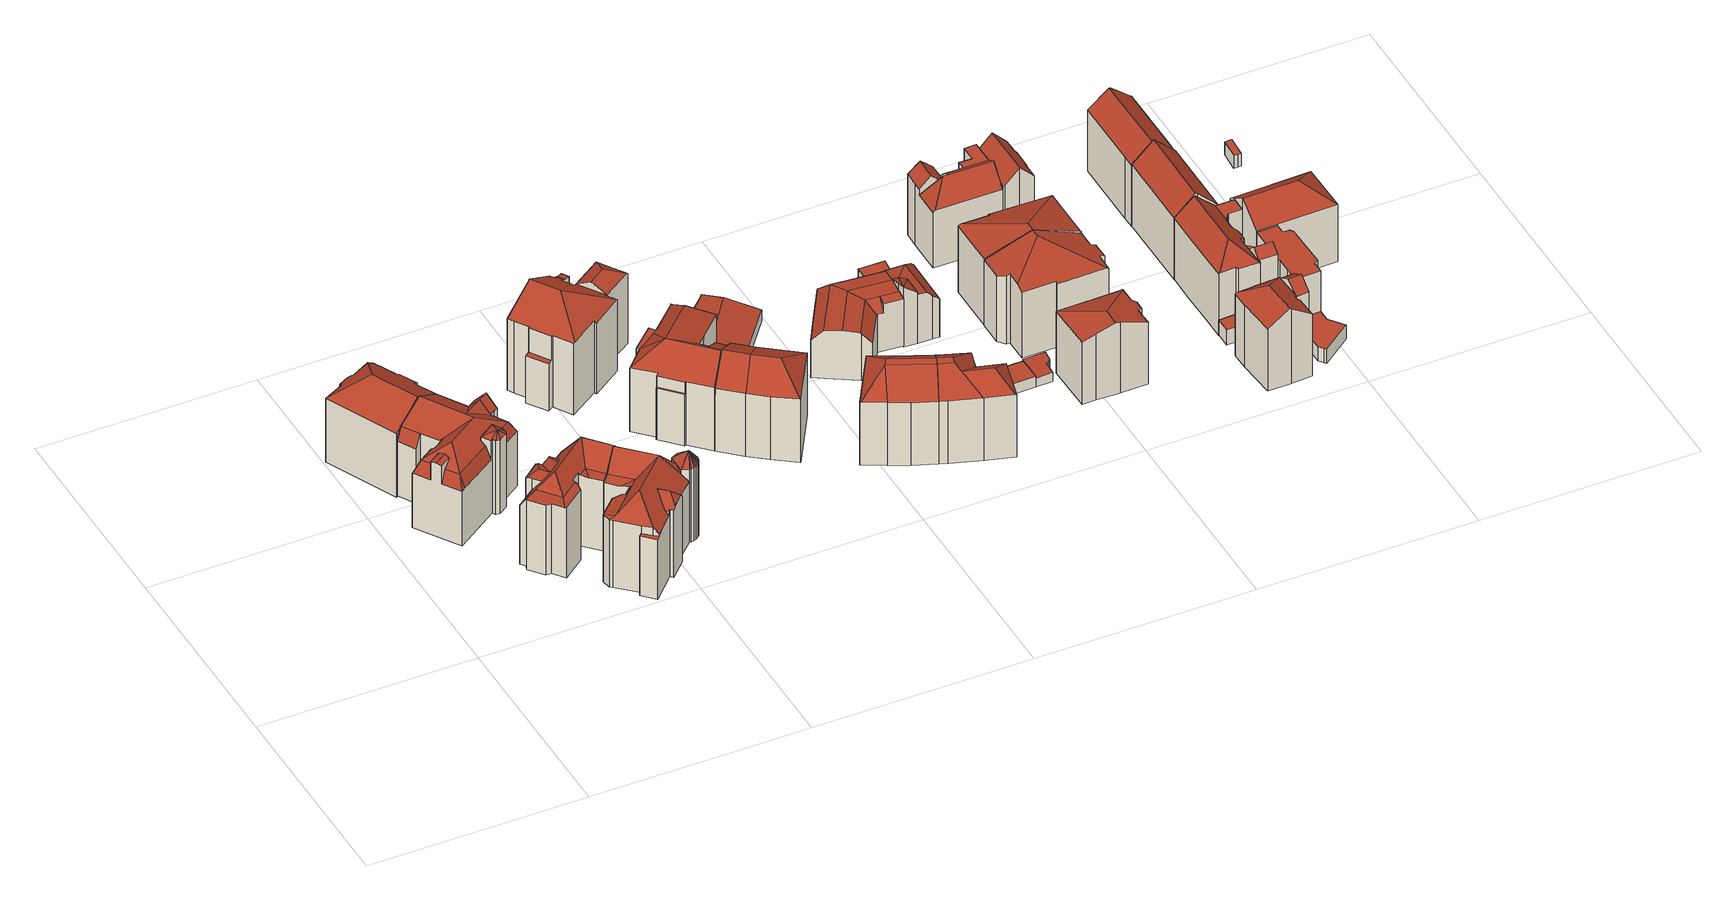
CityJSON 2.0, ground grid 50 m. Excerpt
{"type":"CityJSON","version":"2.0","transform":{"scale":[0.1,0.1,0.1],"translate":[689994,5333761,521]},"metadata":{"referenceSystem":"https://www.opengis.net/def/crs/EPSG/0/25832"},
"CityObjects":{
"building1":{"type":"Building","attributes":{"Gemeindeschluessel":"09162000","HoeheDach":"542.370","HoeheGrund":"521.510","Methode":"2000","NiedrigsteTraufeDesGebaeudes":"536.749","Geometrietyp2DReferenz":"3000","function":"31001_1000","roofType":"3200","measuredHeight":20.86,"storeysAboveGround":5},"geometry":[{"type":"MultiSurface","lod":"2","boundaries":[[[0,1,2,3]],[[4,5,6,7]],[[7,6,1,0]],[[8,9,10,4,7,0,3,11,12,13,14,15,16,17]],[[8,18,19,9]],[[20,21,22,2,1,6,5,23,19]],[[16,24,25,17]],[[26,27,28,21,20,29,25,24,30]],[[3,2,22,11]],[[8,17,25,29,18]],[[12,11,22,21,28]],[[18,29,20,19]],[[24,16,15,30]],[[12,28,27,13]],[[10,9,19,23]],[[14,26,30,15]],[[10,23,5,4]],[[26,14,13,27]]],"semantics":{"surfaces":[{"type":"WallSurface"},{"type":"GroundSurface"},{"type":"RoofSurface"}],"values":[0,0,0,1,0,2,0,2,0,0,0,2,0,0,0,0,0,0]}}]},
"building2":{"type":"Building","attributes":{"Gemeindeschluessel":"09162000","HoeheDach":"542.500","HoeheGrund":"521.880","Methode":"2000","NiedrigsteTraufeDesGebaeudes":"535.800","Geometrietyp2DReferenz":"3000","function":"31001_1000","roofType":"3400","measuredHeight":20.62,"storeysAboveGround":5},"geometry":[{"type":"MultiSurface","lod":"2","boundaries":[[[31,32,33,34]],[[35,36,37]],[[38,39,40,41]],[[42,43,44,45]],[[46,47,48,49]],[[50,51,43,52,53]],[[54,36,35,55]],[[56,57,58,59]],[[60,42,61]],[[62,63,64,65]],[[34,33,66,67,45,44,68]],[[69,70,71,72,73]],[[74,75,38,41,76]],[[77,78,76,41,79,80,81]],[[48,82,56,59,49]],[[31,83,84,85,32]],[[84,81,80,67,66,85]],[[86,64,37,87]],[[88,89,72,71]],[[88,50,53,90,89]],[[69,73,91,58,57]],[[70,69,57,56,82,92,93]],[[36,94,37]],[[95,96,97,98]],[[91,60,61]],[[91,72,89,90,60]],[[52,42,60,90,53]],[[37,48,47]],[[54,55,62,65,99,100,101,102,103,104,83,31,34,68,51,50,88,71,70,93]],[[97,40,39,98]],[[41,40,97,96,105,106,107,79]],[[68,44,43,51]],[[62,55,35,63]],[[54,93,92,94,36]],[[74,102,101,75]],[[84,83,104,77,81]],[[63,37,64]],[[108,109,110,107]],[[73,72,91]],[[95,111,105,96]],[[77,104,103,78]],[[32,85,66,33]],[[111,112,106,105]],[[99,65,64,86]],[[112,113,107,106]],[[108,107,113]],[[87,47,46,110,109]],[[87,37,47]],[[103,102,74,76,78]],[[100,99,86,87,109,108,113]],[[80,58,91,61,42,45,67]],[[35,37,63]],[[48,37,94,92,82]],[[42,52,43]],[[80,79,107,110,46,49,59,58]],[[100,113,112,111,95,98,39,38,75,101]]],"semantics":{"surfaces":[{"type":"WallSurface"},{"type":"RoofSurface"},{"type":"GroundSurface"}],"values":[0,1,1,1,0,0,0,1,1,0,0,0,1,1,0,0,1,1,0,0,1,0,1,1,1,1,1,1,2,0,1,0,0,0,0,0,1,1,0,1,0,1,0,0,1,1,0,1,0,0,1,1,1,0,1,0]}}]},
"building3":{"type":"Building","attributes":{"Gemeindeschluessel":"09162000","HoeheDach":"543.350","HoeheGrund":"521.450","Methode":"2000","NiedrigsteTraufeDesGebaeudes":"531.950","Geometrietyp2DReferenz":"3000","function":"31001_1000","roofType":"3200","measuredHeight":21.9,"storeysAboveGround":4},"geometry":[{"type":"MultiSurface","lod":"2","boundaries":[[[114,115,116,117,118]],[[119,120,121,122]],[[123,124,125,126]],[[127,128,129,130,131,132]],[[116,133,134]],[[135,136,137,138]],[[139,140,141,142]],[[143,121,120,144,145,146,134,133]],[[147,124,123,148]],[[142,149,150,139]],[[151,152,153,154]],[[116,134,146,155,156,157,158,159,160,161,117]],[[162,125,124,147]],[[126,163,164,123]],[[158,157,165,166]],[[146,164,163,155]],[[151,122,121,143,152]],[[167,168,169,160,159]],[[128,127,119,122,151,154,170,171,135,138,172,173,174,175,176,177,178,162,147,148,179,180,181]],[[182,170,154,153]],[[180,150,149,181]],[[183,184,171,170,182]],[[160,169,161]],[[182,153,152,143,133,183]],[[175,174,161,169,168,185]],[[176,175,185,186]],[[187,179,148,123,164]],[[178,126,125,162]],[[185,168,167,188,186]],[[177,176,186,188,189]],[[172,114,118,173]],[[159,158,166,189]],[[114,172,138,137,115]],[[190,145,144]],[[156,165,157]],[[130,129,141,140,187,164,146]],[[131,145,190,132]],[[180,179,187,140,139,150]],[[128,181,149,142,141,129]],[[171,184,136,135]],[[183,133,116,115,137,136,184]],[[127,132,190,144,120,119]],[[166,165,156,155,163,126,178,177,189]],[[167,159,189,188]],[[174,173,118,117,161]],[[131,130,146,145]]],"semantics":{"surfaces":[{"type":"RoofSurface"},{"type":"WallSurface"},{"type":"GroundSurface"}],"values":[0,1,0,1,0,1,1,0,1,0,1,0,1,1,0,0,1,0,2,1,1,1,1,0,1,1,1,1,0,1,1,0,1,0,1,0,0,1,1,1,0,1,1,0,1,0]}}]},
"building4":{"type":"Building","attributes":{"Gemeindeschluessel":"09162000","HoeheDach":"544.000","HoeheGrund":"521.610","Methode":"2000","NiedrigsteTraufeDesGebaeudes":"535.686","Geometrietyp2DReferenz":"3000","function":"31001_1000","roofType":"3200","measuredHeight":22.39,"storeysAboveGround":4},"geometry":[{"type":"MultiSurface","lod":"2","boundaries":[[[191,192,193,194]],[[195,196,197,198]],[[199,200,191]],[[201,202,203,204,205,206,207]],[[208,203,202,209]],[[210,205,204]],[[211,212,213,214]],[[215,216,200,217]],[[218,219,220,221,222,223]],[[224,225,214,213]],[[226,227,228,229]],[[230,231,191]],[[232,233,191]],[[234,235,236,237]],[[237,236,216,215]],[[238,207,206,239,240,241,242,227,220,219,243]],[[244,245,246,247]],[[198,197,245,244]],[[200,216,191]],[[248,249,212,211]],[[250,233,232,251]],[[251,232,196,195]],[[252,192,253,254]],[[197,196,191]],[[241,255,194,242]],[[256,257,258,259]],[[260,261,262,263]],[[227,242,193]],[[239,264,240]],[[196,232,191]],[[265,230,266,267]],[[267,266,268,269]],[[270,222,271,272]],[[191,235,253]],[[191,216,236]],[[224,213,212,249,271,221,226,273]],[[274,275,241,240,264,276]],[[233,199,191]],[[277,231,230,265]],[[269,268,255,241,275]],[[278,279,218,223,280]],[[226,229,281,273]],[[227,252,254,282,283,262,261,228]],[[191,253,192]],[[221,220,227,226]],[[217,200,199,284]],[[280,223,222,270]],[[245,197,191]],[[284,199,233,250]],[[274,285,208,209,256,259,278,280,270,272,248,211,214,225,286,260,263,287,288,289,234,237,215,217,284,250,251,195,198,244,247,277,265,267,269,275]],[[247,246,231,277]],[[238,201,207]],[[257,290,291,279,258]],[[246,245,191]],[[266,191,268]],[[230,191,266]],[[290,243,219,291]],[[191,236,235]],[[274,276,292,285]],[[291,219,218,279]],[[289,254,253,235,234]],[[259,258,279,278]],[[263,262,283,287]],[[193,192,252]],[[231,246,191]],[[288,282,254,289]],[[242,194,193]],[[272,271,249,248]],[[287,283,282,288]],[[227,193,252]],[[255,191,194]],[[209,202,201,238,243,290,257,256]],[[260,286,281,229,228,261]],[[208,285,292,210,204,203]],[[281,286,225,224,273]],[[268,191,255]],[[222,221,271]],[[205,210,292,276,264,239,206]]],"semantics":{"surfaces":[{"type":"RoofSurface"},{"type":"WallSurface"},{"type":"GroundSurface"}],"values":[0,1,0,0,1,0,1,1,0,1,0,0,0,1,1,0,1,1,0,1,1,1,1,0,1,1,1,0,1,0,1,1,1,0,0,0,1,0,1,1,1,0,0,0,0,1,1,0,1,2,1,1,0,0,0,0,1,0,1,1,1,1,1,1,0,1,1,1,1,0,0,1,1,1,1,0,0,0]}}]},
"building5":{"type":"Building","attributes":{"Gemeindeschluessel":"09162000","HoeheDach":"544.850","HoeheGrund":"521.870","Methode":"2000","NiedrigsteTraufeDesGebaeudes":"534.000","Geometrietyp2DReferenz":"3000","function":"31001_1000","roofType":"3200","measuredHeight":22.98,"storeysAboveGround":5},"geometry":[{"type":"MultiSurface","lod":"2","boundaries":[[[293,294,295,296,297,298]],[[299,300,301,302,297,296]],[[303,304,305,306,307,308,309,310,311,312,313,314,315,316,317,318,319,320,300,299,321,322]],[[309,323,324,310]],[[311,325,326,312]],[[327,306,305,328]],[[329,298,297,302]],[[330,331,332]],[[313,333,334,314]],[[335,336,337,338]],[[318,339,340,319]],[[302,330,329]],[[315,341,342,316]],[[330,332,293,298,329]],[[316,342,343,317]],[[323,344,345,324]],[[338,340,339,335]],[[328,346,347,348,349,327]],[[321,295,294,322]],[[320,350,301,300]],[[302,301,350,337,336,343,342,341,351,348,347,352,331,330]],[[320,319,340,338,337,350]],[[326,325,353,354,355,356,349,348,351,334,333]],[[309,308,355,354,344,323]],[[311,310,324,345,353,325]],[[307,306,327,349,356]],[[315,314,334,351,341]],[[328,305,304,346]],[[318,317,343,336,335,339]],[[312,326,333,313]],[[344,354,353,345]],[[303,322,294,293,332,331,352]],[[299,296,295,321]],[[307,356,355,308]],[[304,303,352,347,346]]],"semantics":{"surfaces":[{"type":"RoofSurface"},{"type":"WallSurface"},{"type":"GroundSurface"}],"values":[0,1,2,1,1,1,0,1,1,1,1,1,1,0,1,0,0,0,1,1,0,1,0,1,1,1,1,1,1,1,1,1,1,1,1]}}]},
"building6":{"type":"Building","attributes":{"Gemeindeschluessel":"09162000","HoeheDach":"542.800","HoeheGrund":"521.760","Methode":"2000","NiedrigsteTraufeDesGebaeudes":"535.060","Geometrietyp2DReferenz":"3000","function":"31001_1000","roofType":"3200","measuredHeight":21.04,"storeysAboveGround":4},"geometry":[{"type":"MultiSurface","lod":"2","boundaries":[[[357,358,359]],[[360,361,362,363]],[[364,365,366,367,368]],[[369,370,371,372,373]],[[374,375,376,377,378]],[[379,363,362,380]],[[381,382,383,384]],[[367,366,385,386,387,388,375,374,389,390,391,392,379,380,393,394,395,396,397]],[[385,359,358,398,386]],[[366,365,359,385]],[[382,399,400,383]],[[386,398,401,387]],[[360,402,400,399,403,378,377,404,361]],[[375,388,405,406,376]],[[367,397,370,369,368]],[[392,391,384,383,400,402]],[[362,407,408,409,410]],[[395,394,409,408,411]],[[393,410,409,394]],[[372,371,396,395,411]],[[380,362,410,393]],[[360,363,379,392,402]],[[374,378,403,389]],[[390,389,403,399,382,381]],[[387,401,405,388]],[[406,405,401,398,358,357]],[[404,377,376,406,357,359,365,364,361]],[[396,371,370,397]],[[390,381,384,391]],[[364,368,369,373,412,361]],[[372,411,408,407,361,412,373]],[[361,407,362]]],"semantics":{"surfaces":[{"type":"WallSurface"},{"type":"RoofSurface"},{"type":"GroundSurface"}],"values":[0,1,0,1,0,0,1,2,0,0,0,0,1,0,0,0,1,0,0,0,0,0,0,0,0,1,1,0,0,1,1,1]}}]},
"building7":{"type":"Building","attributes":{"Gemeindeschluessel":"09162000","HoeheDach":"542.650","HoeheGrund":"521.680","Methode":"2000","NiedrigsteTraufeDesGebaeudes":"537.850","Geometrietyp2DReferenz":"3000","function":"31001_1000","roofType":"3200","measuredHeight":20.97,"storeysAboveGround":5},"geometry":[{"type":"MultiSurface","lod":"2","boundaries":[[[413,414,415,416]],[[416,415,417,418]],[[419,420,421,422]],[[423,424,422,421]],[[425,418,417,426,427]],[[420,419,428,429]],[[415,430,426,417]],[[430,422,424,431,432,433,427,426]],[[434,431,424,423]],[[435,413,416,418,425,436,437,434,423,421,420,429]],[[438,428,439,440]],[[438,435,429,428]],[[437,432,431,434]],[[414,440,439,430,415]],[[414,413,435,438,440]],[[436,433,432,437]],[[425,427,433,436]],[[419,422,430,439,428]]],"semantics":{"surfaces":[{"type":"WallSurface"},{"type":"RoofSurface"},{"type":"GroundSurface"}],"values":[0,0,0,0,0,0,1,1,0,2,1,0,0,1,0,0,0,1]}}]},
"building8":{"type":"Building","attributes":{"Gemeindeschluessel":"09162000","HoeheDach":"525.250","HoeheGrund":"521.650","Methode":"2000","NiedrigsteTraufeDesGebaeudes":"524.400","Geometrietyp2DReferenz":"3000","function":"31001_2000","roofType":"3100","measuredHeight":3.6},"geometry":[{"type":"MultiSurface","lod":"2","boundaries":[[[441,442,443,444]],[[445,446,447,448]],[[443,442,449,446,450]],[[441,444,451,445,448,452,453]],[[444,443,450,451]],[[451,450,446,445]],[[448,447,454,452]],[[452,454,455,453]],[[441,453,455,449,442]],[[446,449,455,454,447]]],"semantics":{"surfaces":[{"type":"WallSurface"},{"type":"RoofSurface"},{"type":"GroundSurface"}],"values":[0,0,1,2,0,0,0,0,0,1]}}]},
"building9":{"type":"Building","attributes":{"Gemeindeschluessel":"09162000","HoeheDach":"542.520","HoeheGrund":"521.810","Methode":"2000","NiedrigsteTraufeDesGebaeudes":"537.790","Geometrietyp2DReferenz":"3000","function":"31001_1000","roofType":"2100","measuredHeight":20.71,"storeysAboveGround":5},"geometry":[{"type":"MultiSurface","lod":"2","boundaries":[[[456,457,458,459,460]],[[461,462,463,464]],[[461,465,459,466,462]],[[467,456,460,468]],[[458,469,466,459]],[[470,457,456,467]],[[471,472,473,474]],[[464,463,471,474,470,467,468]],[[464,468,460,465,461]],[[466,472,462]],[[474,473,469,458,457,470]],[[469,473,472,466]],[[463,462,472,471]],[[460,459,465]]],"semantics":{"surfaces":[{"type":"RoofSurface"},{"type":"WallSurface"},{"type":"GroundSurface"}],"values":[0,1,0,1,0,1,1,2,1,0,1,0,1,0]}}]},
"building10":{"type":"Building","attributes":{"Gemeindeschluessel":"09162000","HoeheDach":"542.520","HoeheGrund":"521.860","Methode":"2000","NiedrigsteTraufeDesGebaeudes":"537.790","Geometrietyp2DReferenz":"3000","function":"31001_1000","roofType":"3200","measuredHeight":20.66,"storeysAboveGround":5},"geometry":[{"type":"MultiSurface","lod":"2","boundaries":[[[475,476,477,478,479]],[[480,481,482,483,458,457]],[[484,485,486,483,482]],[[487,488,485,489]],[[488,487,490,491]],[[492,493,494,495,496]],[[475,479,493,492,497]],[[498,499,457,458,469,473]],[[477,500,499,498,490,487,489,495,494,478]],[[498,473,491,490]],[[475,497,482,481,476]],[[494,493,479,478]],[[500,477,476,481,480]],[[497,492,496,484,482]],[[488,491,473,469,486,485]],[[489,485,484,496,495]],[[483,486,469,458]],[[500,480,457,499]]],"semantics":{"surfaces":[{"type":"WallSurface"},{"type":"RoofSurface"},{"type":"GroundSurface"}],"values":[0,1,1,0,0,0,1,0,2,0,1,0,0,1,1,0,1,0]}}]},
"building11":{"type":"Building","attributes":{"Gemeindeschluessel":"09162000","HoeheDach":"534.860","HoeheGrund":"522.310","Methode":"2000","NiedrigsteTraufeDesGebaeudes":"531.924","Geometrietyp2DReferenz":"3000","function":"31001_1000","roofType":"3100","measuredHeight":12.55,"storeysAboveGround":3},"geometry":[{"type":"MultiSurface","lod":"2","boundaries":[[[501,502,503,504]],[[505,506,507,508,509]],[[510,511,507,506,512]],[[513,514,515,516]],[[504,517,518,519,520]],[[521,522,512,506,505]],[[503,505,509,523,524,525]],[[511,526,527,528,508,507]],[[529,519,518,530]],[[508,528,509]],[[526,531,524,523,527]],[[502,521,505,503]],[[510,512,522,532]],[[501,504,520,533,515,514]],[[531,526,511,510,532,534,513,516,535,529,530]],[[533,535,516,515]],[[504,503,525,517]],[[519,529,535,533,520]],[[534,532,522,521,502,501,514,513]],[[527,523,509,528]],[[531,530,518,517,525,524]]],"semantics":{"surfaces":[{"type":"RoofSurface"},{"type":"WallSurface"},{"type":"GroundSurface"}],"values":[0,0,1,1,0,0,0,1,1,1,1,0,1,0,2,1,0,1,1,0,1]}}]},
"building12":{"type":"Building","attributes":{"Gemeindeschluessel":"09162000","HoeheDach":"537.312","HoeheGrund":"521.970","Methode":"2000","NiedrigsteTraufeDesGebaeudes":"531.760","Geometrietyp2DReferenz":"3000","function":"31001_1000","roofType":"2100","measuredHeight":15.34,"storeysAboveGround":3},"geometry":[{"type":"MultiSurface","lod":"2","boundaries":[[[536,537,538,539,540,541]],[[542,543,544,545,546,547,548]],[[549,550,544,543]],[[551,552,550]],[[536,541,553,554,555]],[[556,557,558,559]],[[542,548,557,556]],[[540,558,557,548,547,541]],[[560,561,537,536,555]],[[562,561,560,549,543,542,556,559,563]],[[564,545,544,550]],[[546,545,564,553]],[[552,564,550]],[[553,564,552,554]],[[553,541,547,546]],[[554,552,551,555]],[[538,562,563,539]],[[540,539,563,559,558]],[[562,538,537,561]],[[549,560,555,551,550]]],"semantics":{"surfaces":[{"type":"RoofSurface"},{"type":"WallSurface"},{"type":"GroundSurface"}],"values":[0,1,1,0,0,1,1,0,1,2,0,1,0,1,0,1,1,1,1,1]}}]},
"building13":{"type":"Building","attributes":{"Gemeindeschluessel":"09162000","HoeheDach":"525.530","HoeheGrund":"522.080","Methode":"1000","NiedrigsteTraufeDesGebaeudes":"525.530","Geometrietyp2DReferenz":"3000","function":"31001_2000","roofType":"1000","measuredHeight":3.45},"geometry":[{"type":"MultiSurface","lod":"2","boundaries":[[[565,566,567,568]],[[569,568,567,570]],[[571,565,568,569]],[[572,566,565,571]],[[566,572,570,567]],[[572,571,569,570]]],"semantics":{"surfaces":[{"type":"WallSurface"},{"type":"GroundSurface"},{"type":"RoofSurface"}],"values":[0,1,0,2,0,0]}}]},
"building14":{"type":"Building","attributes":{"Gemeindeschluessel":"09162000","HoeheDach":"524.669","HoeheGrund":"521.970","Methode":"1000","NiedrigsteTraufeDesGebaeudes":"524.669","Geometrietyp2DReferenz":"3000","function":"31001_2000","roofType":"1000","measuredHeight":2.7},"geometry":[{"type":"MultiSurface","lod":"2","boundaries":[[[573,574,575,576,577,578]],[[579,580,581,582]],[[582,574,573,578,583,584,579]],[[582,581,575,574]],[[584,585,580,579]],[[576,575,581,580,585,586,577]],[[577,586,585,584,583,578]]],"semantics":{"surfaces":[{"type":"WallSurface"},{"type":"GroundSurface"},{"type":"RoofSurface"}],"values":[0,0,1,0,0,2,0]}}]},
"building15":{"type":"Building","attributes":{"Gemeindeschluessel":"09162000","HoeheDach":"524.512","HoeheGrund":"521.880","Methode":"1000","NiedrigsteTraufeDesGebaeudes":"524.512","Geometrietyp2DReferenz":"3000","function":"31001_2000","roofType":"1000","measuredHeight":2.63},"geometry":[{"type":"MultiSurface","lod":"2","boundaries":[[[587,588,589,590]],[[591,592,590,589,593,594]],[[595,596,592,591]],[[596,587,590,592]],[[597,598,588,587,596,595]],[[598,597,594,593]],[[597,595,591,594]],[[588,598,593,589]]],"semantics":{"surfaces":[{"type":"WallSurface"},{"type":"GroundSurface"},{"type":"RoofSurface"}],"values":[0,1,0,0,2,0,0,0]}}]},
"building16":{"type":"Building","attributes":{"Gemeindeschluessel":"09162000","HoeheDach":"525.109","HoeheGrund":"521.920","Methode":"1000","NiedrigsteTraufeDesGebaeudes":"524.204","Geometrietyp2DReferenz":"3000","function":"31001_2000","roofType":"1000","measuredHeight":3.19},"geometry":[{"type":"MultiSurface","lod":"2","boundaries":[[[599,600,601,602]],[[599,602,603,604,605,606,581,607]],[[607,581,608,609]],[[604,610,611,605]],[[605,611,612,606]],[[600,599,607,609]],[[581,606,612,608]],[[610,613,601,600,609,608,612,611]],[[613,610,604,603]],[[613,603,602,601]]],"semantics":{"surfaces":[{"type":"WallSurface"},{"type":"RoofSurface"},{"type":"GroundSurface"}],"values":[0,1,0,0,0,0,0,2,0,0]}}]},
"building17":{"type":"Building","attributes":{"Gemeindeschluessel":"09162000","HoeheDach":"540.303","HoeheGrund":"521.850","Methode":"2000","NiedrigsteTraufeDesGebaeudes":"537.537","Geometrietyp2DReferenz":"3000","function":"31001_1000","roofType":"3200","measuredHeight":18.45,"storeysAboveGround":4},"geometry":[{"type":"MultiSurface","lod":"2","boundaries":[[[614,615,616,617]],[[618,619,620,621]],[[622,623,617,616,624,625]],[[626,627,628,629]],[[622,625,619,618]],[[617,623,622,618,621,630,631,626,629,632,633,634,635,636,637,638,614]],[[627,639,640,641,642,628]],[[643,620,619,625,624,616,615,644,645,646,640,639]],[[640,646,647,648,641]],[[629,628,642,632]],[[637,636,635,647,646,645]],[[631,630,643,639,627,626]],[[644,615,614,638,637,645]],[[621,620,643,630]],[[641,648,647,635,634,633,632,642]]],"semantics":{"surfaces":[{"type":"WallSurface"},{"type":"GroundSurface"},{"type":"RoofSurface"}],"values":[0,0,0,0,0,1,2,2,2,0,0,0,0,0,0]}}]},
"building18":{"type":"Building","attributes":{"Gemeindeschluessel":"09162000","HoeheDach":"542.887","HoeheGrund":"521.770","Methode":"2000","NiedrigsteTraufeDesGebaeudes":"538.119","Geometrietyp2DReferenz":"3000","function":"31001_1000","roofType":"3200","measuredHeight":21.12,"storeysAboveGround":4},"geometry":[{"type":"MultiSurface","lod":"2","boundaries":[[[649,650,651,652]],[[653,654,655,656]],[[657,658,659,660,661,662]],[[659,663,664,665,655,654,666,667,668,660]],[[652,651,669,670]],[[671,658,657,672]],[[673,667,666,674]],[[656,675,676,677,678,671,672,679,680,681,649,652,670,682,673,674,653]],[[668,667,673,682,670,669]],[[676,664,663,677]],[[656,655,665,675]],[[678,677,663,659,658,671]],[[675,665,664,676]],[[681,683,650,649]],[[650,683,661,660,668,669,651]],[[672,657,662,679]],[[662,661,683,681,680,679]],[[674,666,654,653]]],"semantics":{"surfaces":[{"type":"WallSurface"},{"type":"RoofSurface"},{"type":"GroundSurface"}],"values":[0,0,1,1,0,0,0,2,0,0,0,0,0,0,1,0,0,0]}}]},
"building19":{"type":"Building","attributes":{"Gemeindeschluessel":"09162000","HoeheDach":"543.042","HoeheGrund":"521.930","Methode":"1000","NiedrigsteTraufeDesGebaeudes":"538.913","Geometrietyp2DReferenz":"3000","function":"31001_1000","roofType":"3200","measuredHeight":21.11,"storeysAboveGround":4},"geometry":[{"type":"MultiSurface","lod":"2","boundaries":[[[684,685,686,687]],[[688,689,690,691,692]],[[693,694,695,696]],[[687,686,697,698]],[[698,699,700,701,702,703,704,705,693,696,684,687]],[[703,692,691,704]],[[706,707,708,697,686,689,688]],[[689,686,685,695,694,690]],[[696,695,685,684]],[[700,699,698,697,708,707]],[[690,694,693,705,704,691]],[[702,701,700,707,706,688,692,703]]],"semantics":{"surfaces":[{"type":"WallSurface"},{"type":"RoofSurface"},{"type":"GroundSurface"}],"values":[0,1,0,0,2,0,1,1,0,0,0,0]}}]},
"building20":{"type":"Building","attributes":{"Gemeindeschluessel":"09162000","HoeheDach":"541.305","HoeheGrund":"521.976","Methode":"9999","NiedrigsteTraufeDesGebaeudes":"536.050","Geometrietyp2DReferenz":"3000","function":"31001_1000","roofType":"3100","measuredHeight":19.33,"storeysAboveGround":4},"geometry":[{"type":"MultiSurface","lod":"2","boundaries":[[[709,710,711,712]],[[713,714,715,716]],[[717,712,711,718,719]],[[720,721,722,723,724,725]],[[726,727,728,729,730]],[[713,731,732,733,734,735,714]],[[736,737,738,739]],[[718,711,710,740,741,738,737,742]],[[735,743,744,745,715,714]],[[746,747,748,724,723]],[[749,730,729,750,751]],[[717,719,752,753]],[[753,752,744,743]],[[726,754,755]],[[726,755,756,727]],[[757,722,721,756,755,754,758,759]],[[749,760,758,754,726,730]],[[761,740,710,709]],[[762,720,725,732,731]],[[745,744,750]],[[750,744,752,719,718,742,751]],[[734,733,748,747]],[[728,727,756,721,720,762]],[[717,753,743,735,734,747,746,757,759,763,736,739,764,761,709,712]],[[746,723,722,757]],[[736,763,760,749,751,742,737]],[[715,745,750,729,728,716]],[[763,759,758,760]],[[739,738,741,764]],[[762,731,713,716,728]],[[764,741,740,761]],[[725,724,748,733,732]]],"semantics":{"surfaces":[{"type":"WallSurface"},{"type":"RoofSurface"},{"type":"GroundSurface"}],"values":[0,1,0,1,1,0,0,1,0,0,0,0,0,0,1,0,1,0,0,0,1,0,0,2,0,0,1,0,0,1,0,1]}}]},
"building21":{"type":"Building","attributes":{"Gemeindeschluessel":"09162000","HoeheDach":"541.340","HoeheGrund":"521.880","Methode":"2000","NiedrigsteTraufeDesGebaeudes":"537.578","Geometrietyp2DReferenz":"3000","function":"31001_1000","roofType":"3200","measuredHeight":19.46,"storeysAboveGround":4},"geometry":[{"type":"MultiSurface","lod":"2","boundaries":[[[765,766,767,768,769,770,771,772,773,774,775,776,777]],[[778,770,769,779]],[[780,781,782,783]],[[784,785,766,765,781,780]],[[786,787,788,789]],[[779,769,768,790]],[[791,767,766,785]],[[772,792,793,794,795,796]],[[777,776,797,798,799]],[[800,798,797,801]],[[802,803,804,805,778,779,790,791,785,784,780,783,806,807,800,801,808,809,786,789,810]],[[794,803,802,810,811,795]],[[781,765,777,799,812,782]],[[783,782,812,806]],[[812,799,798,800,807,806]],[[774,796,795,811,788,787,813]],[[778,805,804,793,792,771,770]],[[803,794,793,804]],[[797,776,775,813,787,786,809,808,801]],[[789,788,811,810]],[[772,771,792]],[[773,772,796,774]],[[790,768,767,791]],[[813,775,774]]],"semantics":{"surfaces":[{"type":"RoofSurface"},{"type":"WallSurface"},{"type":"GroundSurface"}],"values":[0,1,1,1,1,1,1,0,0,1,2,1,0,1,1,0,1,1,1,1,1,1,1,1]}}]},
"building22":{"type":"Building","attributes":{"Gemeindeschluessel":"09162000","HoeheDach":"525.664","HoeheGrund":"521.850","Methode":"1000","NiedrigsteTraufeDesGebaeudes":"525.664","Geometrietyp2DReferenz":"3000","function":"31001_9998","roofType":"1000","measuredHeight":3.81},"geometry":[{"type":"MultiSurface","lod":"2","boundaries":[[[814,815,816,817]],[[818,819,820,821]],[[821,820,815,814]],[[817,816,822,823]],[[824,825,826,827]],[[821,814,817,823,824,827,828,829,818]],[[827,826,830,828]],[[828,830,831,829]],[[819,831,830,826,825,822,816,815,820]],[[823,822,825,824]],[[829,831,819,818]]],"semantics":{"surfaces":[{"type":"WallSurface"},{"type":"GroundSurface"},{"type":"RoofSurface"}],"values":[0,0,0,0,0,1,0,0,2,0,0]}}]},
"building23":{"type":"Building","attributes":{"Gemeindeschluessel":"09162000","HoeheDach":"541.620","HoeheGrund":"521.660","Methode":"2000","NiedrigsteTraufeDesGebaeudes":"536.312","Geometrietyp2DReferenz":"3000","function":"31001_9998","roofType":"3200","measuredHeight":19.96,"storeysAboveGround":4},"geometry":[{"type":"MultiSurface","lod":"2","boundaries":[[[832,833,834,835]],[[836,837,838,839]],[[840,841,842,843,844,845]],[[846,847,848,849,850,851,852,853]],[[854,855,835,834,833,856,857,858,859,860,861,862,863,864,865,866,867,868,869,870,871,872,849,848,847]],[[873,874,875,876,870,869]],[[877,878,879,880]],[[881,882,883,868,867,866]],[[884,885,886,887]],[[888,889,890,891,892,893]],[[865,864,894,895,881,866]],[[853,852,851,850,896,897,898,899]],[[835,855,900]],[[901,902,903,861,860,859]],[[844,843,904,905,906,907,908]],[[909,910,911,912]],[[839,838,910,909]],[[909,912,875,874,873,883,882,881,895,894,913,914,903,902,901,915,916,917,918,919,842,841,840,920,891,890,889,884,887,921,877,880,922,899,898,897,896,923,924,925,836,839]],[[917,906,905,918]],[[871,837,836,925,924,872]],[[889,888,885,884]],[[879,878,854,847,846]],[[918,905,904,919]],[[914,862,861,903]],[[913,863,862,914]],[[920,926,892,891]],[[894,864,863,913]],[[873,869,868,883]],[[893,892,926,845,844,908,833,832]],[[857,907,906,917,916,915,858]],[[886,885,888,893,832,835,900]],[[840,845,926,920]],[[901,859,858,915]],[[849,872,924,923,896,850]],[[922,880,879,846,853,899]],[[921,887,886,900,855,854,878,877]],[[876,911,910,838,837,871,870]],[[919,904,843,842]],[[908,907,857,856,833]],[[912,911,876,875]]],"semantics":{"surfaces":[{"type":"WallSurface"},{"type":"RoofSurface"},{"type":"GroundSurface"}],"values":[0,0,0,1,1,0,0,0,0,0,0,0,0,0,1,0,0,2,0,0,0,1,0,0,0,0,0,0,1,0,1,0,0,0,0,0,1,0,0,0]}}]},
"building24":{"type":"Building","attributes":{"Gemeindeschluessel":"09162000","HoeheDach":"542.142","HoeheGrund":"521.650","Methode":"1000","NiedrigsteTraufeDesGebaeudes":"537.433","Geometrietyp2DReferenz":"3000","function":"31001_1000","roofType":"3100","measuredHeight":20.49,"storeysAboveGround":5},"geometry":[{"type":"MultiSurface","lod":"2","boundaries":[[[927,850,928,929]],[[930,931,932,933]],[[934,935,936,937,929,928]],[[938,934,928,850]],[[939,932,931,935,934,938]],[[933,940,941,927,929,937,936,930]],[[941,940,939,938,850,927]],[[933,932,939,940]],[[936,935,931,930]]],"semantics":{"surfaces":[{"type":"WallSurface"},{"type":"RoofSurface"},{"type":"GroundSurface"}],"values":[0,0,0,1,1,2,0,0,0]}}]},
"building25":{"type":"Building","attributes":{"Gemeindeschluessel":"09162000","HoeheDach":"525.748","HoeheGrund":"522.120","Methode":"1000","NiedrigsteTraufeDesGebaeudes":"525.748","Geometrietyp2DReferenz":"3000","function":"31001_2000","roofType":"1000","measuredHeight":3.63},"geometry":[{"type":"MultiSurface","lod":"2","boundaries":[[[942,943,944,945]],[[946,947,948,949]],[[950,951,947,946]],[[952,953,951,950]],[[950,946,949,942,945,954,955,956,957,952]],[[956,958,959,957]],[[945,944,960,954]],[[954,960,961,955]],[[953,959,958,961,960,944,943,948,947,951]],[[949,948,943,942]],[[955,961,958,956]],[[957,959,953,952]]],"semantics":{"surfaces":[{"type":"WallSurface"},{"type":"GroundSurface"},{"type":"RoofSurface"}],"values":[0,0,0,0,1,0,0,0,2,0,0,0]}}]},
"building26":{"type":"Building","attributes":{"Gemeindeschluessel":"09162000","HoeheDach":"536.084","HoeheGrund":"521.560","Methode":"1000","NiedrigsteTraufeDesGebaeudes":"536.084","Geometrietyp2DReferenz":"3000","function":"31001_9998","roofType":"1000","measuredHeight":14.52,"storeysAboveGround":2},"geometry":[{"type":"MultiSurface","lod":"2","boundaries":[[[962,963,964,965]],[[966,967,968,969]],[[970,971,972,973]],[[974,973,972,966,969,975,962,965,976,977,978,979,980,981,982,983,984]],[[982,981,985,986]],[[971,967,966,972]],[[987,970,973,974]],[[988,980,979,989]],[[979,978,990,989]],[[976,965,964,991]],[[983,982,986,992]],[[987,974,984,993]],[[994,963,962,975]],[[978,977,995,990]],[[969,968,994,975]],[[984,983,992,993]],[[976,991,995,977]],[[971,970,987,993,992,986,985,988,989,990,995,991,964,963,994,968,967]],[[981,980,988,985]]],"semantics":{"surfaces":[{"type":"WallSurface"},{"type":"RoofSurface"},{"type":"GroundSurface"}],"values":[0,0,0,1,0,0,0,0,0,0,0,0,0,0,0,0,0,2,0]}}]},
"building27":{"type":"Building","attributes":{"Gemeindeschluessel":"09162000","HoeheDach":"541.150","HoeheGrund":"521.420","Methode":"2000","NiedrigsteTraufeDesGebaeudes":"537.189","Geometrietyp2DReferenz":"3000","function":"31001_1000","roofType":"3100","measuredHeight":19.73,"storeysAboveGround":5},"geometry":[{"type":"MultiSurface","lod":"2","boundaries":[[[996,997,998,999,1000]],[[1001,1002,1003,1004]],[[1005,1006,1002,1001]],[[1007,1008,1003,1002,1006,1009,997,996]],[[1004,1003,1008,1010]],[[1011,999,998,1012]],[[1010,1008,1007,1013]],[[1014,1013,1007,996,1000,1015]],[[1015,1000,999,1011]],[[1016,1009,1006,1005]],[[1004,1010,1013,1014,1015,1011,1012,1017,1016,1005,1001]],[[997,1009,1016,1017,1012,998]]],"semantics":{"surfaces":[{"type":"RoofSurface"},{"type":"WallSurface"},{"type":"GroundSurface"}],"values":[0,1,1,0,1,1,1,1,1,1,2,1]}}]},
"building28":{"type":"Building","attributes":{"Gemeindeschluessel":"09162000","HoeheDach":"540.490","HoeheGrund":"521.560","Methode":"1000","NiedrigsteTraufeDesGebaeudes":"536.254","Geometrietyp2DReferenz":"3000","function":"31001_9998","roofType":"3200","measuredHeight":18.93,"storeysAboveGround":4},"geometry":[{"type":"MultiSurface","lod":"2","boundaries":[[[1018,1019,1020,1021]],[[1022,1023,1024,1025,1026]],[[1023,1027,1024]],[[1028,963,964,1029,1018,1021,1030,1031]],[[963,1022,1026,964]],[[1028,1023,1022,963]],[[1024,1027,1032,1020,1019,1025]],[[1028,1031,1027,1023]],[[1026,1025,1019,1018,1029,964]],[[1021,1020,1032,1030]],[[1030,1032,1027,1031]]],"semantics":{"surfaces":[{"type":"WallSurface"},{"type":"RoofSurface"},{"type":"GroundSurface"}],"values":[0,1,1,2,0,0,1,0,0,0,0]}}]},
"building29":{"type":"Building","attributes":{"Gemeindeschluessel":"09162000","HoeheDach":"525.220","HoeheGrund":"521.870","Methode":"3100","NiedrigsteTraufeDesGebaeudes":"525.220","Geometrietyp2DReferenz":"3000","function":"31001_2000","roofType":"1000","measuredHeight":3.35},"geometry":[{"type":"MultiSurface","lod":"2","boundaries":[[[1033,1034,1035,1036]],[[1037,1038,1039,1040]],[[1038,1033,1036,1039]],[[1038,1037,1041,1034,1033]],[[1041,1037,1040,1042]],[[1036,1035,1042,1040,1039]],[[1034,1041,1042,1035]]],"semantics":{"surfaces":[{"type":"WallSurface"},{"type":"RoofSurface"},{"type":"GroundSurface"}],"values":[0,0,0,1,0,2,0]}}]}
},
"vertices":[
[77,746,5],[77,746,165],[85,743,169],[85,743,5],[51,728,5],[51,728,167],[53,734,164],[53,734,5],[83,535,5],[6,701,5],[52,723,5],[87,739,5],[144,765,5],[169,712,5],[179,717,5],[199,676,5],[188,671,5],[219,610,5],[83,535,168],[6,701,168],[98,678,214],[129,759,175],[87,739,173],[52,723,171],[188,671,164],[219,610,164],[179,717,157],[169,712,165],[144,765,165],[148,571,214],[199,676,157],
[107,495,9],[107,495,148],[83,535,150],[83,535,9],[264,404,198],[266,414,198],[246,410,210],[66,429,149],[89,394,149],[99,400,180],[83,425,180],[245,536,180],[258,545,150],[219,610,148],[205,602,180],[213,418,190],[213,418,198],[252,444,198],[252,444,190],[266,550,9],[258,545,9],[258,545,180],[266,550,180],[266,414,9],[264,404,9],[265,423,149],[314,455,149],[294,457,180],[258,434,180],[259,514,208],[217,488,208],[244,391,9],[244,391,198],[234,393,198],[234,393,9],[95,541,180],[151,572,215],[219,610,9],[314,455,148],[314,455,9],[285,501,9],[285,501,180],[285,501,149],[110,459,149],[65,430,148],[117,448,180],[148,458,186],[121,441,186],[144,410,215],[220,460,215],[144,464,181],[265,423,198],[119,503,9],[119,503,180],[119,502,180],[230,399,200],[226,397,198],[294,506,9],[294,506,180],[280,528,208],[272,492,180],[261,420,200],[261,420,9],[262,420,200],[96,383,198],[124,401,198],[115,411,196],[89,394,195],[230,399,9],[129,332,9],[65,430,9],[110,459,9],[121,441,9],[148,458,9],[129,389,195],[113,378,180],[132,350,180],[139,339,149],[226,397,148],[219,408,180],[103,372,195],[103,372,149],[129,332,149],
[218,222,176],[215,215,184],[244,229,187],[210,233,156],[209,233,156],[341,234,4],[341,234,191],[322,218,191],[322,218,4],[400,354,109],[404,364,109],[369,368,109],[363,349,109],[379,196,4],[465,279,4],[465,279,157],[428,243,224],[394,210,187],[379,196,184],[281,182,187],[284,223,224],[240,179,4],[240,179,183],[214,211,183],[214,211,4],[434,315,149],[434,315,156],[466,280,156],[466,280,149],[324,216,187],[344,231,187],[363,246,187],[380,298,224],[404,364,4],[400,354,4],[473,286,149],[440,321,149],[327,211,4],[327,211,186],[325,191,184],[325,191,4],[358,346,159],[317,316,157],[330,299,184],[321,284,191],[292,261,191],[267,250,184],[254,268,156],[369,368,4],[363,349,156],[400,354,156],[317,316,184],[316,315,184],[276,281,191],[248,275,184],[254,268,184],[274,151,4],[253,177,4],[218,222,4],[209,233,4],[254,268,4],[245,279,4],[283,309,4],[292,298,4],[363,349,4],[433,313,4],[440,321,4],[473,286,4],[274,151,184],[272,153,184],[253,177,184],[245,279,181],[283,309,181],[433,313,159],[286,305,184],[292,298,184],[357,218,184],
[558,172,216],[530,191,193],[530,171,193],[531,150,193],[577,172,6],[577,172,193],[577,166,193],[577,166,6],[571,189,193],[567,193,193],[459,59,175],[461,61,178],[467,55,178],[472,59,185],[472,85,205],[453,103,205],[452,66,175],[467,55,6],[461,61,6],[498,85,185],[393,143,6],[393,143,183],[400,137,186],[400,137,6],[562,197,6],[562,197,193],[567,193,6],[386,40,178],[405,23,179],[406,86,230],[350,83,187],[336,85,179],[343,79,179],[419,155,186],[419,155,6],[437,169,187],[491,169,230],[421,237,230],[394,211,187],[562,145,193],[567,149,193],[576,178,193],[574,184,193],[550,200,6],[550,200,193],[556,199,193],[556,199,6],[459,59,164],[491,104,175],[498,98,163],[545,142,162],[531,150,180],[415,15,164],[575,159,6],[575,159,193],[572,154,193],[572,154,6],[373,144,6],[373,144,179],[574,184,6],[576,178,6],[530,191,180],[547,200,193],[547,200,159],[545,142,193],[406,6,6],[406,6,159],[379,33,159],[379,33,6],[465,279,6],[465,279,159],[473,286,147],[473,286,6],[498,98,175],[562,145,6],[556,143,193],[556,143,6],[549,142,193],[549,142,6],[336,85,6],[334,106,179],[334,106,6],[403,171,179],[498,97,6],[545,142,6],[498,97,176],[567,149,6],[386,40,6],[386,40,159],[343,79,6],[379,196,180],[467,277,159],[475,285,147],[571,189,6],[504,91,6],[379,196,6],[475,285,6],[467,277,6],[547,200,6],[415,15,159],[405,23,159],[504,91,176],
[715,766,191],[717,767,190],[697,797,190],[677,828,190],[676,827,191],[666,777,212],[677,828,9],[599,775,9],[599,775,197],[608,781,192],[644,720,9],[659,698,9],[589,649,9],[586,654,9],[518,610,9],[491,652,9],[478,644,9],[448,688,9],[461,697,9],[442,726,9],[433,741,9],[503,783,9],[558,816,9],[568,822,9],[574,813,9],[598,829,9],[608,813,9],[584,798,9],[697,797,9],[717,767,9],[478,644,130],[448,688,130],[461,697,193],[442,726,193],[586,654,195],[589,649,191],[627,751,212],[647,722,192],[647,721,192],[647,721,191],[433,741,193],[503,783,238],[583,819,190],[583,819,192],[593,804,192],[593,804,190],[598,829,188],[608,813,188],[558,816,204],[568,822,197],[574,813,197],[488,651,130],[459,696,130],[659,698,193],[658,699,193],[544,723,239],[521,611,195],[584,798,197],[504,784,239],[644,720,193],[459,696,192],[488,651,192],[491,652,193],[518,610,193],
[754,479,194],[777,502,177],[777,502,169],[596,512,172],[677,514,218],[642,561,169],[595,513,171],[757,522,169],[757,521,170],[757,521,8],[775,539,8],[775,539,169],[829,591,170],[829,592,170],[761,661,171],[761,660,171],[759,592,218],[721,381,8],[764,436,8],[764,436,211],[759,429,218],[721,381,171],[595,513,8],[642,561,8],[674,422,141],[676,424,141],[634,468,141],[632,466,141],[777,502,8],[787,512,8],[808,490,8],[809,489,8],[677,424,8],[674,422,8],[632,466,8],[638,471,8],[636,566,8],[688,614,8],[700,601,8],[761,661,8],[829,592,8],[787,512,170],[676,424,169],[634,468,169],[808,490,170],[638,471,173],[677,424,170],[731,458,218],[809,489,169],[779,453,194],[688,594,169],[698,603,169],[688,614,169],[636,566,169],[700,601,172],[733,568,218],
[809,307,7],[809,307,169],[769,338,169],[769,338,7],[721,381,169],[721,381,7],[902,427,169],[902,427,7],[854,464,7],[854,464,169],[816,494,7],[816,494,171],[764,436,7],[763,434,216],[764,436,215],[938,401,169],[938,401,7],[807,395,216],[812,496,171],[808,490,175],[809,489,175],[812,496,7],[860,272,7],[809,489,7],[808,490,7],[860,272,169],[858,356,216],[859,272,170],
[993,716,6],[993,716,34],[907,609,34],[907,609,6],[886,707,6],[886,707,42],[844,755,34],[844,755,6],[938,777,42],[849,658,42],[849,658,6],[890,797,6],[906,813,6],[890,797,36],[906,813,36],
[1053,164,169],[1105,142,170],[1131,201,215],[1036,244,215],[1012,184,170],[962,210,169],[1040,339,169],[1040,339,8],[962,210,8],[963,209,170],[1046,260,215],[1053,164,8],[1012,184,8],[1138,219,215],[1105,142,8],[1087,315,8],[1087,315,169],[1165,281,168],[1165,281,8],
[1254,92,170],[1192,110,170],[1192,110,9],[1256,92,9],[1256,92,168],[1123,135,170],[1190,111,170],[1171,169,204],[1165,189,215],[1222,210,168],[1235,255,168],[1170,207,215],[1228,258,9],[1228,258,168],[1235,255,9],[1168,280,9],[1168,280,168],[1282,192,169],[1282,192,168],[1282,192,9],[1221,210,9],[1221,210,169],[1236,150,204],[1165,281,9],[1105,142,9],[1123,135,9],
[1018,487,135],[1050,468,139],[1116,577,139],[1096,615,135],[1137,539,135],[1151,514,110],[1152,514,111],[1166,513,110],[1168,536,135],[1103,436,13],[1152,514,13],[1103,436,111],[996,501,13],[996,501,109],[1038,571,109],[1038,571,13],[1215,605,135],[1216,613,126],[1217,630,110],[1081,642,110],[1082,448,135],[1084,447,132],[1211,533,135],[1211,538,135],[1213,569,139],[1209,509,13],[1209,509,134],[1166,513,134],[1217,630,13],[1216,613,13],[1211,538,13],[1084,447,13],[1081,642,109],[1021,486,13],[1081,642,13],
[1261,507,133],[1272,506,123],[1288,506,108],[1290,629,108],[1284,629,113],[1262,608,133],[1216,613,10],[1211,538,10],[1211,538,153],[1213,569,141],[1213,569,137],[1216,609,133],[1216,613,129],[1209,509,10],[1209,509,163],[1239,507,141],[1240,556,141],[1226,568,138],[1240,556,136],[1239,507,136],[1217,630,10],[1217,630,113],[1257,629,113],[1257,629,10],[1239,507,10],[1272,506,10],[1288,506,10],[1290,629,10],[1226,568,141],
[1220,671,45],[1257,670,45],[1257,670,11],[1220,671,11],[1217,630,11],[1257,629,11],[1217,630,45],[1257,629,45],
[1315,274,10],[1390,276,10],[1390,276,37],[1315,274,37],[1296,273,37],[1296,273,10],[1389,332,10],[1389,332,37],[1390,304,37],[1390,304,10],[1296,274,10],[1296,331,10],[1296,331,37],[1296,274,37],
[1222,701,35],[1225,747,35],[1225,747,9],[1222,701,9],[1257,670,9],[1220,671,9],[1284,746,9],[1277,670,9],[1257,670,35],[1220,671,35],[1277,670,35],[1284,746,35],
[1429,277,32],[1429,277,9],[1428,305,9],[1428,305,37],[1434,305,37],[1439,311,38],[1439,333,41],[1389,332,41],[1390,276,32],[1390,304,9],[1390,276,9],[1439,311,9],[1439,333,9],[1389,332,9],[1434,305,9],
[1607,257,9],[1607,257,165],[1607,233,165],[1607,233,9],[1596,205,9],[1596,205,169],[1597,184,169],[1597,184,9],[1596,226,9],[1599,228,9],[1599,228,168],[1596,226,169],[1480,185,9],[1480,185,178],[1449,185,168],[1449,185,9],[1534,184,9],[1524,184,9],[1447,298,9],[1449,298,9],[1547,300,9],[1598,302,9],[1598,300,9],[1598,266,9],[1599,264,9],[1524,184,193],[1524,225,193],[1449,298,169],[1447,298,168],[1534,184,190],[1599,264,168],[1598,266,168],[1598,300,168],[1598,302,168],[1547,300,168],
[1399,428,8],[1399,428,182],[1386,444,177],[1386,444,8],[1612,452,8],[1612,452,171],[1612,433,171],[1612,433,8],[1484,373,178],[1484,368,176],[1596,367,178],[1493,475,219],[1408,393,185],[1408,373,177],[1599,367,176],[1600,411,176],[1612,411,171],[1600,452,176],[1600,494,176],[1493,498,219],[1386,502,177],[1386,502,8],[1484,368,8],[1484,373,8],[1600,494,8],[1600,452,8],[1612,411,8],[1600,411,8],[1599,367,8],[1596,367,8],[1408,373,8],[1408,393,8],[1408,428,8],[1493,498,8],[1408,428,185],
[1540,626,9],[1540,626,179],[1600,625,179],[1600,625,9],[1493,498,220],[1493,519,220],[1392,620,182],[1387,620,179],[1386,502,179],[1457,620,9],[1457,620,182],[1457,626,179],[1457,626,9],[1600,576,179],[1600,576,9],[1600,497,9],[1600,494,9],[1512,497,9],[1493,498,9],[1386,502,9],[1387,620,9],[1392,620,9],[1512,497,213],[1600,494,179],[1600,497,179],
[1600,746,10],[1600,746,171],[1600,705,171],[1600,705,10],[1376,776,151],[1376,711,151],[1380,711,156],[1420,754,200],[1567,705,10],[1568,705,203],[1567,705,202],[1433,776,165],[1433,795,165],[1433,795,166],[1433,830,166],[1405,830,190],[1404,776,190],[1475,776,186],[1433,776,186],[1433,754,200],[1532,753,200],[1532,775,187],[1376,776,150],[1376,776,166],[1376,793,166],[1376,793,10],[1376,711,10],[1600,832,10],[1600,832,171],[1600,797,171],[1600,797,10],[1604,748,166],[1604,794,167],[1568,832,203],[1532,711,10],[1532,711,166],[1532,711,156],[1433,830,10],[1377,830,10],[1377,830,166],[1532,831,186],[1532,720,166],[1532,831,166],[1535,706,169],[1535,706,10],[1475,795,186],[1475,795,167],[1433,795,167],[1433,795,10],[1505,794,186],[1505,794,10],[1505,831,186],[1604,748,10],[1433,776,150],[1505,831,10],[1604,794,10],
[1853,58,203],[1856,58,201],[1905,61,168],[1903,115,167],[1898,114,171],[1897,128,170],[1902,128,167],[1902,129,167],[1901,162,167],[1899,195,167],[1899,197,167],[1898,197,168],[1849,143,203],[1897,128,9],[1898,114,9],[1802,57,9],[1802,57,168],[1796,147,167],[1796,147,9],[1853,58,9],[1856,58,9],[1900,197,9],[1900,197,166],[1900,193,168],[1900,193,9],[1903,115,9],[1905,61,9],[1902,128,166],[1931,130,167],[1931,162,187],[1931,163,188],[1901,162,188],[1841,195,167],[1841,191,170],[1798,189,170],[1841,191,9],[1841,195,9],[1931,163,9],[1931,162,9],[1931,130,9],[1902,128,9],[1795,189,9],[1798,189,9],[1898,197,9],[1899,197,9],[1930,195,9],[1930,195,168],[1795,189,168],[1899,197,166],
[1795,264,9],[1795,264,47],[1834,265,47],[1834,265,9],[1933,229,9],[1933,229,47],[1795,227,47],[1795,227,9],[1837,261,47],[1837,261,9],[1887,261,9],[1887,261,47],[1888,266,47],[1888,266,9],[1929,266,9],[1933,266,9],[1929,266,47],[1933,266,47],
[1886,287,185],[1886,310,164],[1886,287,164],[1886,263,164],[1893,466,7],[1893,466,164],[1931,466,164],[1931,466,7],[1900,310,7],[1899,313,7],[1899,314,7],[1899,314,162],[1899,313,162],[1900,310,165],[1797,264,167],[1840,312,206],[1841,410,206],[1841,466,206],[1796,466,165],[1795,410,165],[1795,312,165],[1795,264,165],[1886,261,165],[1886,261,164],[1886,313,164],[1886,324,164],[1884,324,166],[1884,347,166],[1887,347,164],[1892,348,159],[1898,355,154],[1899,381,153],[1891,388,160],[1887,388,164],[1885,389,166],[1885,409,167],[1885,411,167],[1886,414,166],[1887,416,164],[1887,466,164],[1847,466,201],[1886,414,7],[1887,416,7],[1893,423,7],[1893,423,164],[1837,261,7],[1837,261,165],[1834,265,168],[1834,265,7],[1885,389,7],[1885,409,7],[1885,411,7],[1888,266,7],[1888,266,167],[1887,261,163],[1887,261,7],[1929,266,167],[1929,266,7],[1928,287,7],[1928,288,7],[1928,288,184],[1928,287,185],[1891,388,7],[1887,388,7],[1796,466,7],[1795,410,7],[1795,312,7],[1795,264,7],[1886,261,163],[1884,347,7],[1887,347,7],[1892,348,7],[1896,318,162],[1893,321,162],[1889,323,162],[1886,324,162],[1886,313,162],[1931,431,7],[1931,431,164],[1899,430,164],[1899,430,7],[1899,381,7],[1898,355,7],[1884,324,7],[1886,324,7],[1889,323,7],[1893,321,7],[1896,318,7],[1928,309,7],[1886,261,7],[1797,264,7],[1841,466,7],[1847,466,7],[1887,466,7],[1928,309,165],
[1796,466,6],[1796,659,164],[1796,659,6],[1894,659,6],[1894,659,165],[1893,466,165],[1893,466,6],[1845,659,211],[1848,659,209],[1848,659,6],[1845,659,6],[1844,466,211],[1847,466,209],[1847,466,6],[1844,466,6],
[1991,197,11],[1991,197,47],[1991,170,47],[1991,170,11],[1931,162,11],[1931,162,47],[1930,195,47],[1930,195,11],[1931,130,11],[1931,130,47],[1935,130,11],[1935,130,47],[2018,135,11],[1947,82,11],[1943,87,11],[1936,97,11],[1943,87,47],[1936,97,47],[2018,135,47],[1947,82,47],
[1978,368,151],[1978,368,6],[1932,367,6],[1932,367,151],[1999,337,151],[1999,337,6],[1994,343,6],[1994,343,151],[1991,224,6],[2001,231,6],[2001,231,151],[1991,224,151],[1991,197,151],[1979,344,151],[1932,310,151],[1928,309,151],[1928,288,151],[1929,266,151],[1933,266,151],[1933,229,151],[1934,200,151],[1930,197,151],[1930,195,151],[1933,229,6],[1934,200,6],[1991,197,6],[1933,266,6],[1929,266,6],[1928,288,6],[1932,310,6],[1930,197,6],[1930,195,6],[1979,344,6],[1928,309,6],
[1845,659,201],[1845,859,201],[1796,859,162],[1796,691,162],[1796,659,162],[1894,859,4],[1894,859,162],[1894,690,162],[1894,690,4],[1889,859,4],[1889,859,166],[1848,659,199],[1894,659,162],[1848,859,199],[1894,659,4],[1796,691,4],[1796,859,4],[1848,659,4],[1845,659,4],[1796,659,4],[1848,859,4],[1845,859,4],
[1931,431,6],[1931,431,192],[1931,466,168],[1931,466,6],[1978,368,153],[2116,371,153],[2056,429,195],[1931,427,195],[1932,367,153],[2115,491,153],[2116,371,6],[1931,427,6],[1931,486,6],[2115,491,6],[1931,486,153],
[2060,730,42],[2064,778,42],[2064,778,9],[2060,730,9],[2077,730,42],[2070,730,42],[2070,730,9],[2077,730,9],[2080,778,42],[2080,778,9]
]}
